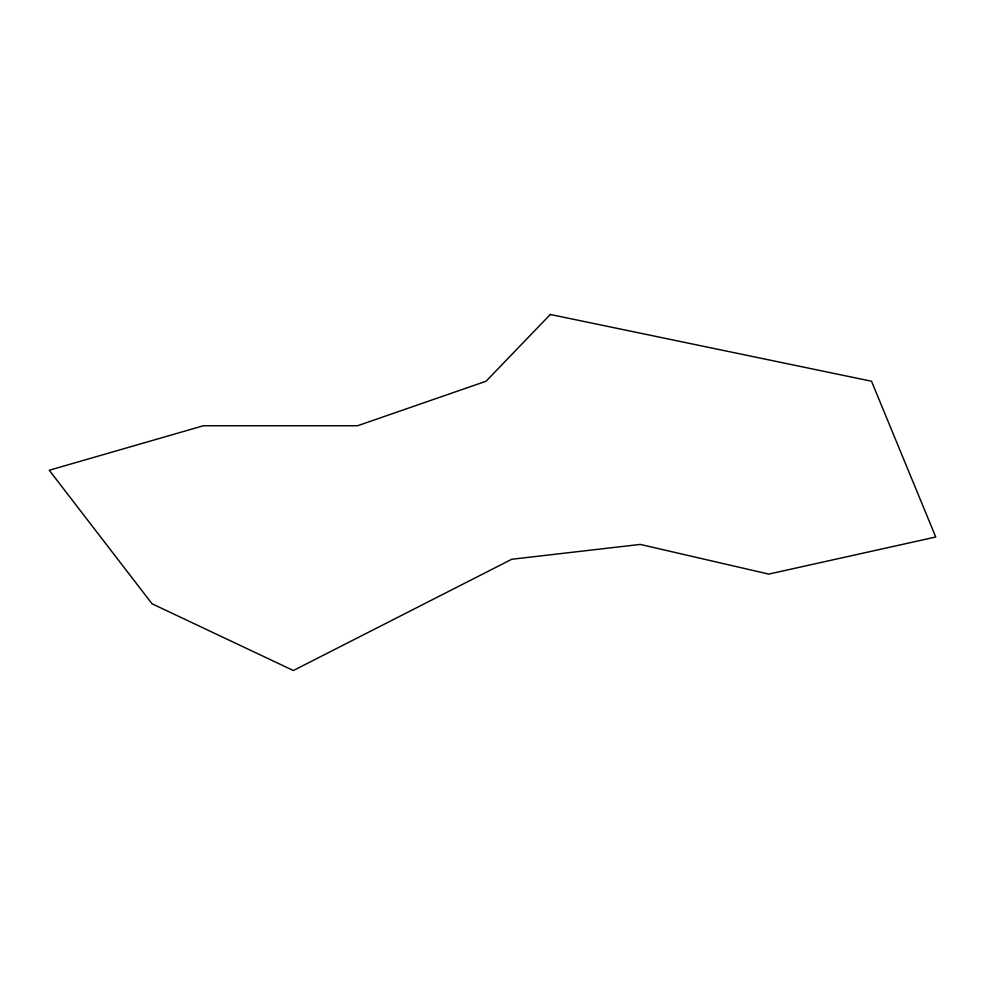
<?xml version="1.0" encoding="UTF-8"?>
<svg xmlns="http://www.w3.org/2000/svg" width="985" height="985" viewBox="0 0 985 985"><rect width="100%" height="100%" fill="white"/><g stroke="black" fill="none" stroke-linecap="round" stroke-linejoin="round"><path stroke-width="1.48" d="M550.319 314.474L486.073 381.232L357.592 425.742L203.427 425.742L49.25 470.251L152.035 603.768L293.358 670.526L511.769 559.258L640.25 544.422L768.731 574.095L935.75 537.01L871.516 381.232L550.319 314.474"/></g></svg>
